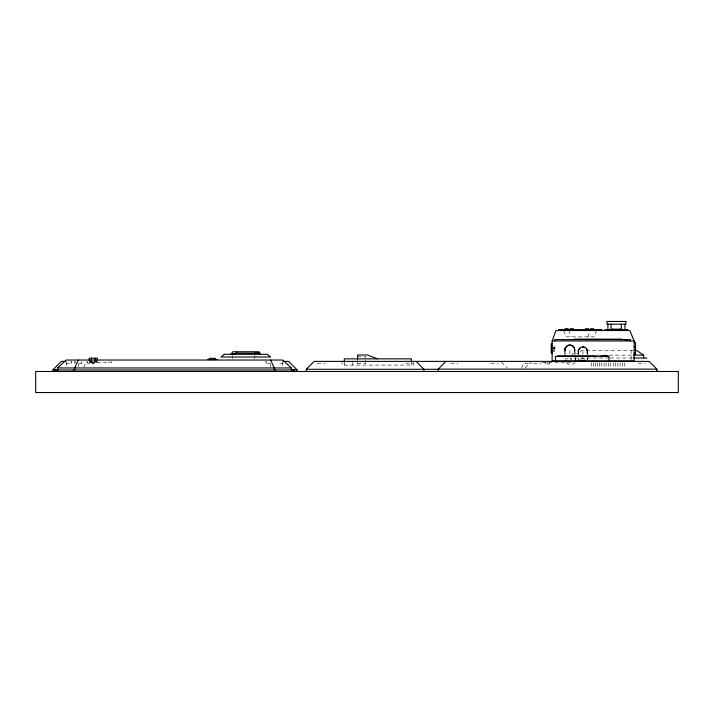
<?xml version="1.0" encoding="UTF-8"?>
<svg xmlns="http://www.w3.org/2000/svg" width="714" height="714" viewBox="0 0 714 714"><rect width="100%" height="100%" fill="white"/><g stroke="black" fill="none" stroke-linecap="round" stroke-linejoin="round"><path stroke-width="0.54" stroke-dasharray="3.57 2.68" d="M587.845 336.874L589.469 332.34M596.574 330.528L593.852 336.874L566.211 336.874L563.489 330.528M521.559 368.147L524.21 362.346M83.752 366.978L86.751 361.382M525.201 367.915L531.011 362.105M576.501 353.93L579.224 352.1M580.125 351.484L581.937 350.262L635.139 350.262M553.038 347.539L554.849 347.539M554.849 347.914L553.484 347.914L553.484 350.851L554.849 350.851M553.038 348.441L554.849 348.441M553.038 350.681L554.849 350.681M553.038 351.583L554.849 351.583M596.092 355.153L600.26 355.153M609.185 355.153L632.55 355.153M357.607 356.357L365.514 356.357L365.514 358.856M609.185 358.009L571.459 358.009L571.459 359.695M610.175 358.009L633.568 358.009M89.25 361.828L91.472 361.828M95.176 361.828L97.336 361.828L97.336 362.56M90.392 362.078L96.452 362.078M542.363 362.73L572.994 362.73M65.983 363.23L71.73 363.23L71.73 361.382M74.952 363.23L74.506 361.382M78.486 363.23L81.86 363.23L81.86 361.382M270.829 363.23L265.26 363.23L265.26 361.382M283.288 363.23L279.031 363.23L279.031 361.382M317.23 363.23L325.138 363.23M405.739 363.23L412.987 363.23M450.757 363.23L457.826 363.23M490.768 363.23L498.202 363.23M525.031 363.23L531.769 363.23M533.608 363.23L541.471 363.23M638.28 363.23L645.402 363.23M357.607 363.703L365.514 363.703M501.505 362.096L507.252 367.853M568.817 330.528L571.075 336.874M575.395 357.66L575.671 359.553A4.989 3.543 -9.4 0 0 574.431 358.071M565.461 358.187L565.604 359.196M587.622 357.973L587.667 359.347M582.856 351.306L582.963 354.385M578.563 358.196L578.617 359.597A4.534 0.901 -2 0 1 579.286 359.133M631.122 350.262L631.122 359.508M624.768 362.73L624.768 368.201M622.581 362.73L622.581 368.201M620.091 362.73L620.091 368.201M617.905 362.73L617.905 368.201M615.45 362.73L615.45 368.201M613.433 362.73L613.433 368.201M610.666 362.73L610.666 368.201M608.471 362.73L608.471 368.201M606.07 362.73L606.07 368.201M604.044 362.73L604.044 368.201M601.509 362.73L601.509 368.201M599.653 362.73L599.653 368.201M597.484 362.73L597.484 368.201M595.458 362.73L595.458 368.201M593.343 362.73L593.343 368.201M591.317 362.73L591.317 368.201M587.238 357.455L587.238 359.508M554.849 346.174L554.849 352.064M549.584 362.275L549.584 364.078L545.371 364.078L545.371 361.382M547.227 361.382L547.227 364.078M413.647 362.301L413.647 365.086L342.077 365.086L342.077 362.301M411.425 361.971L411.425 365.086M365.514 359.892L365.514 365.086M357.607 360.231L357.607 365.086M352.689 362.301L352.689 365.086M344.3 361.971L344.3 365.086M282.699 362.007L282.699 366.96M270.677 363.988L270.677 366.96M266.59 361.382L266.59 363.23M254.827 355.438L254.827 358.687M232.737 355.536L232.737 358.687M111.848 361.382L111.848 362.56L87.09 362.56L87.09 361.382M108.653 361.382L108.653 362.56M96.452 360.034L96.452 362.56M95.176 359.276L95.176 362.56M94.364 361.382L94.364 363.23L87.635 363.23L87.635 361.382M91.472 359.276L91.472 362.56M90.392 360.034L90.392 362.56M89.25 360.365L89.25 362.56M81.244 361.382L81.244 363.23M78.263 363.988L78.263 366.96M75.122 361.382L75.122 363.23M71.105 361.382L71.105 363.23M66.241 362.007L66.241 366.96M92.24 361.498A1.517 1.517 0 0 0 91.856 362.185L91.811 362.578A1.517 1.517 0 0 0 94.792 362.926L94.837 362.533A1.517 1.517 0 0 0 94.382 361.471M570.718 359.883A71.998 18.734 64.8 0 1 570.424 357.919M570.013 354.215A72.81 18.948 64.8 0 1 569.808 350.03M580.991 358.749A4.534 0.901 -2 0 1 585.998 358.678A4.534 0.901 -2 0 1 587.488 359.588M575.127 362.337A4.989 3.543 -9.4 0 1 570.156 364.435A4.989 3.543 -9.4 0 1 566.077 362.105M566.621 359.356A4.989 3.543 -9.4 0 1 568.469 357.928M573.333 353.555L572.298 354.349A4.989 4.989 0 0 0 573.333 353.555M575.68 359.588L575.52 358.633L575.671 359.553"/><path stroke-width="1.07" d="M552.127 340.953L555.92 330.528L629.793 330.528L634.157 340.953L634.157 360.891L552.127 360.891L552.127 340.953L634.157 340.953M78.263 360.034L74.693 367.951L74.693 369.968M231.095 354.305L232.746 351.779L259.084 351.779L260.539 354.305M235.174 354.305L236.816 351.779M52.979 371.485L52.979 369.781L61.377 361.382L65.831 361.382M306.261 371.485L306.261 369.29L314.178 361.382L649.115 361.382L656.853 369.12L656.853 371.485M438.262 371.485L438.262 369.12L446 361.382M57.611 369.968L57.611 367.951L66.241 360.034L282.699 360.034L291.33 367.951L291.33 369.968M590.558 330.073L593.727 330.073M625.036 340.042L627.758 340.042M634.157 342.577L635.514 342.577L635.514 354.358L634.157 354.358M552.127 343.639L551.226 343.639L551.226 353.153L552.127 353.153M552.127 345.273L551.672 345.273L551.672 353.43L552.127 353.43M634.157 346.727L635.514 346.727M635.139 350.262L636.424 350.262L643.671 355.153L643.671 358.009M236.263 353.127L258.905 353.269L254.719 353.127M634.157 353.073L635.514 353.073M231.095 353.716L235.174 353.716M633.568 355.153L643.671 355.153M603.678 355.456L606.4 355.456M633.568 358.009L646.902 358.009M207.613 359.526L217.217 359.526M283.03 361.382L288.608 361.382L297.006 369.781L297.006 371.485M57.611 367.951L291.33 367.951M438.262 369.12L656.853 369.12M306.261 369.29L438.458 369.29M52.979 369.781L58.557 369.781M291.437 369.781L297.006 369.781M377.474 358.856L367.407 354.983L357.607 354.983L357.607 359.267M416.057 361.382L423.964 369.29L423.964 371.485M270.677 360.034L274.247 367.951L274.247 369.968M574.993 354.082L574.868 352.404M565.033 354.358L564.908 352.564M587.461 353.368L587.497 354.331M578.402 353.439L578.438 354.43M656.737 370.093L656.737 371.485M630.373 340.953L630.373 339.596L554.689 339.596L554.689 340.953M627.918 330.528L627.918 329.618L604.803 329.618L604.803 330.528M624.982 324.183L624.982 329.689M622.108 339.596L622.108 339.141L574.44 339.141L574.44 339.596M621.35 324.183L621.35 329.689M620.582 329.618L620.582 329.172L612.425 329.172L612.425 329.618M620.279 329.172L620.279 329.618M620.029 329.172L620.029 329.618M613.023 329.172L613.031 329.618M612.773 329.172L612.773 329.618M611.068 324.183L611.068 329.689M608.953 360.891L608.953 356.357L555.474 356.357L555.474 360.891M607.891 324.183L607.891 329.689M607.837 356.357L607.837 355.911L600.59 355.911L600.59 356.357M602.009 330.528L602.009 329.618L558.5 329.618L558.5 330.528M597.975 329.618L597.975 330.528M596.574 329.618L596.574 330.528M595.681 356.357L595.681 355.911L557.607 355.911L557.607 356.357M593.727 330.528L593.727 328.717L590.558 328.717L590.558 330.528M590.112 329.618L590.112 330.528M588.684 330.528L588.684 328.717L585.507 328.717L585.507 330.528M573.476 330.528L573.476 328.717L570.299 328.717L570.299 330.528M568.817 329.618L568.817 330.528M568.21 330.528L568.21 328.717L565.033 328.717L565.033 330.528M563.489 329.618L563.489 330.528M560.82 329.618L560.82 330.528M411.425 361.971L411.425 358.856L344.3 358.856L344.3 361.971M294.293 371.485L294.293 369.968L54.648 369.968L54.648 371.485M275.479 369.968L275.479 371.485M215.458 359.526L215.458 358.348L209.229 358.348L209.229 359.526M97.336 360.365L97.336 358.178L89.25 358.178L89.25 360.365M95.176 358.178L95.176 360.365M91.472 358.178L91.472 360.365M73.462 369.968L73.462 371.485M575.832 360.499A4.989 3.543 -9.4 0 1 575.645 361.436M565.925 361.195A4.989 3.543 -9.4 0 1 566.113 360.258M585.301 360.195A4.534 0.901 -2 0 1 579.848 360.204M564.988 348.744L564.988 351.324A4.989 4.989 0 0 1 569.808 345.049C572.967 344.987 575.493 348.289 574.618 351.324A4.989 4.989 0 0 0 569.808 345.049L567.309 345.71L564.988 348.744M224.303 354.305L220.956 357L270.677 357L267.331 354.305L224.303 354.305M625.883 321.461L606.989 321.461L606.989 324.183L625.883 324.183L625.883 321.461M678.3 371.485L35.7 371.485L35.7 392.539L678.3 392.539L678.3 371.485M580.598 347.593A4.534 4.534 0 0 0 578.492 352.689A4.534 4.525 -2 0 1 580.598 347.593M585.132 347.593A4.534 4.534 0 0 0 581.696 347.138A4.534 4.525 -2 0 1 585.132 347.593M587.247 352.689A4.534 4.534 0 0 0 586.069 348.307A4.534 4.525 -2 0 1 587.247 352.689"/></g></svg>
